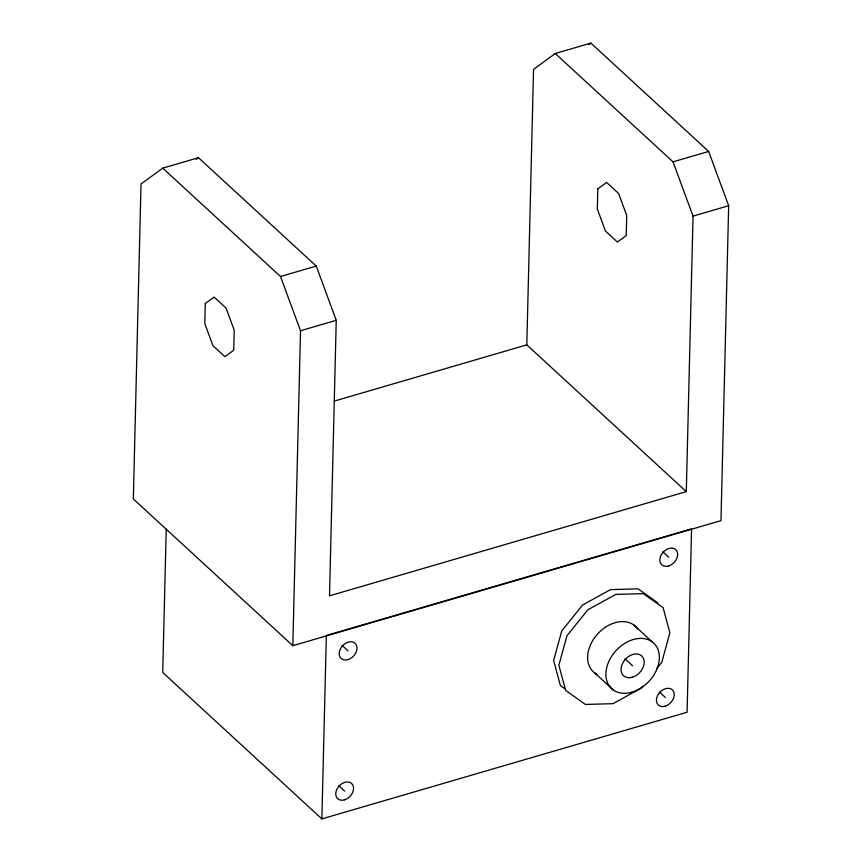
<?xml version="1.0" encoding="UTF-8"?>
<svg xmlns="http://www.w3.org/2000/svg" width="862" height="862" viewBox="0 0 862 862"><rect width="100%" height="100%" fill="white"/><g stroke="black" fill="none" stroke-linecap="round" stroke-linejoin="round"><path stroke-width="1.29" d="M166.226 529.214L162.724 672.468L321.871 818.9L687.089 712.238L691.572 528.815L326.353 635.477L321.871 818.9M292.821 645.692L300.526 330.749L280.506 276.497L162.756 168.144L141.023 183.994L133.33 498.936L292.821 645.692L720.977 520.648L728.67 205.706L708.65 151.453L590.901 43.1L555.268 53.509L533.546 69.359L526.811 344.865L686.303 491.62L329.51 595.825L336.245 320.319L316.225 266.056L198.475 157.714L162.756 168.144M686.303 491.62L693.037 216.114L673.028 161.851L555.268 53.509M642.632 686.163L640.972 688.242L613.033 703.661L585.46 704.459L565.623 690.397L558.856 665.259L566.959 635.779L587.765 609.854L615.705 594.424L643.289 593.638L663.115 607.688L669.882 632.827L661.779 662.318L656.79 668.535M196.299 159.298L198.475 157.714M588.724 44.684L590.901 43.1M280.506 276.497L316.225 266.056M673.028 161.851L708.65 151.453M300.526 330.749L336.245 320.319M693.037 216.114L728.67 205.706M334.197 401.121L526.811 344.865M657.9 602.894L638.063 588.832L610.49 589.63L582.55 605.049L561.744 630.973L553.63 660.454L560.408 685.592L564.578 688.555M662.835 551.766L668.761 557.229M633.732 624.918L651.995 641.727M624.939 658.773L632.633 665.852M659.408 691.981L665.335 697.444M595.006 673.168L613.27 689.977M342.16 645.422L348.086 650.885M338.734 785.638L344.66 791.101M597.032 674.407A31 22.531 -47.4 0 1 597.495 634.109A31 22.531 -47.4 0 1 637.848 629.131M205.296 303.521L204.8 323.638L212.925 345.662L224.907 356.685L233.721 350.252L234.216 330.135L226.092 308.111L214.11 297.088L205.296 303.521M597.808 188.886L597.312 209.003L605.436 231.027L617.418 242.05L626.243 235.617L626.728 215.5L618.604 193.476L606.622 182.453L597.808 188.886M347.871 659.645A10.322 7.51 -47.4 0 0 355.909 644.248A10.322 7.51 -47.4 0 0 340.479 648.752A10.322 7.51 -47.4 0 0 347.871 659.645M668.546 565.989A10.322 7.51 -47.4 0 0 676.584 550.592A10.322 7.51 -47.4 0 0 661.154 555.096A10.322 7.51 -47.4 0 0 668.546 565.989M665.119 706.204A10.322 7.51 -47.4 0 0 673.157 690.807A10.322 7.51 -47.4 0 0 657.728 695.311A10.322 7.51 -47.4 0 0 665.119 706.204M344.444 799.861A10.322 7.51 -47.4 0 0 352.483 784.463A10.322 7.51 -47.4 0 0 337.053 788.967A10.322 7.51 -47.4 0 0 344.444 799.861M631.986 692.164A31 22.531 -47.4 0 0 656.111 645.929A31 22.531 -47.4 0 0 609.79 659.462A31 22.531 -47.4 0 0 631.986 692.164M632.352 677.241A13.426 9.762 -47.4 0 0 642.804 657.221A13.426 9.762 -47.4 0 0 622.741 663.083A13.426 9.762 -47.4 0 0 632.352 677.241"/></g></svg>
